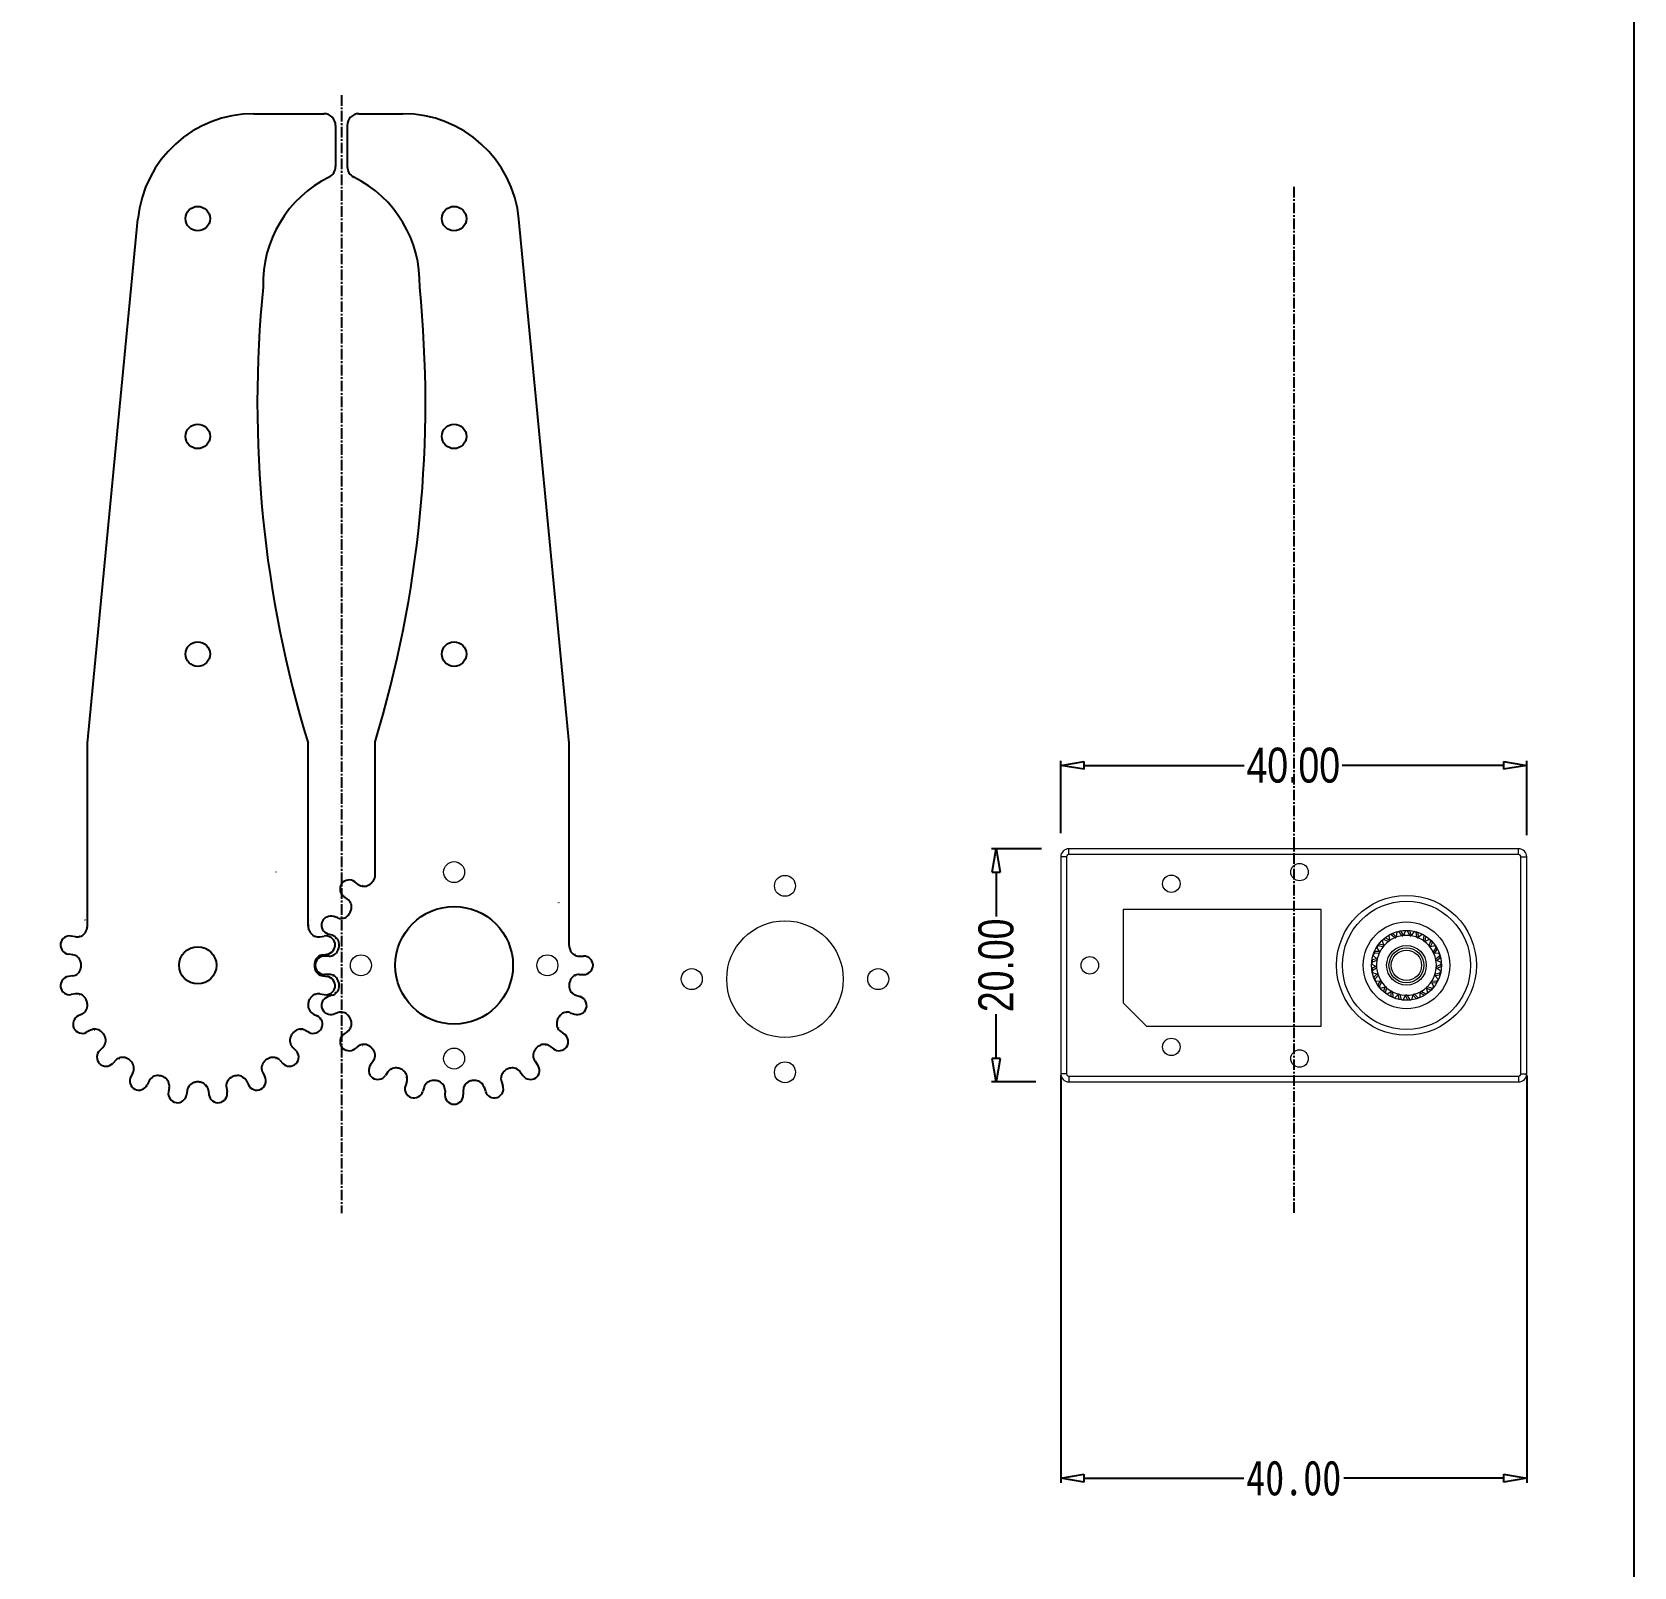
# Model space of a CAD drawing. Header units: inches. Extents: x -422 to 301, y 482 to 1125.
# Drawn here: x 22.7 to 160.1, y 729.5 to 861.2 of the extents above; entities that cross this region are included whole.
import ezdxf

# ---------------------------------------------------------------- set-up
doc = ezdxf.new("R2010")
doc.units = ezdxf.units.IN
doc.header["$LTSCALE"] = 1.21
doc.header["$MEASUREMENT"] = 0
doc.header["$PDMODE"] = 3
doc.header["$PDSIZE"] = 0.3125
doc.linetypes.add('CENTER2', pattern=[1.125, 0.75, -0.125, 0.125, -0.125])
doc.layers.get('0').update_dxf_attribs({"color": 5, "linetype": 'CONTINUOUS'})
doc.layers.get('Defpoints').update_dxf_attribs({"linetype": 'CONTINUOUS'})
doc.layers.add('剖面线层', color=2, linetype='CONTINUOUS', lineweight=25)
doc.styles.get("Standard").update_dxf_attribs({"font": 'txt', "width": 0.8})
doc.dimstyles.get("Standard").update_dxf_attribs({"dimtxt": 0.15625, "dimasz": 0.1875, "dimexe": 0.18, "dimexo": 0.0625, "dimgap": 0.09, "dimtad": 0, "dimtih": 1, "dimtoh": 1, "dimzin": 4, "dimdsep": 46, "dimtxsty": 'Standard', "dimblk": 'CLOSED', "dimblk1": 'CLOSED', "dimblk2": 'CLOSED', "dimcen": 0.09, "dimadec": 0, "dimazin": 0, "dimtp": 0.01, "dimtm": 0.01, "dimtfac": 1, "dimtofl": 0, "dimtmove": 0, "dimatfit": 3, "dimldrblk": 'CLOSED', "dimfxl": 1, "dimtolj": 1, "dimtzin": 4, "dimarcsym": 0})
picture_1 = doc.add_image_def('image1.jpg', size_in_pixel=(750, 1017))

# ---------------------------------------------------------------- blocks, each defined once
blk = doc.blocks.new('_ClosedBlank')
at = {"color": 0, "linetype": 'ByBlock', "lineweight": -2}
for p, q in [((-1, 0.167), (0, 0)), ((-1, 0.167), (-1, -0.167)), ((0, 0), (-1, -0.167))]:
    blk.add_line(p, q, dxfattribs=at)
blk = doc.blocks.new('*D32')
at = {"color": 0, "lineweight": -2, "transparency": 16777216}
for p, q in [((110.95, 792.46), (110.95, 798.68)), ((112.95, 798.29), (126.7, 798.29)), ((148.95, 798.29), (135.12, 798.29)), ((150.95, 792.29), (150.95, 798.68))]:
    blk.add_line(p, q, dxfattribs=at)
at = {"layer": 'Defpoints', "color": 0, "transparency": 16777216}
for p in [(150.95, 798.29), (110.95, 792.32), (150.95, 792.15)]:
    blk.add_point(p, dxfattribs=at)
at = {"color": 0, "lineweight": -2, "transparency": 16777216, "xscale": 2, "yscale": 2, "zscale": 2, "rotation": 180}
blk.add_blockref('_ClosedBlank', (110.95, 798.29), dxfattribs=at)
at = {"color": 0, "lineweight": -2, "transparency": 16777216, "xscale": 2, "yscale": 2, "zscale": 2}
blk.add_blockref('_ClosedBlank', (150.95, 798.29), dxfattribs=at)
at = {"color": 0, "lineweight": 0, "transparency": 16777216, "insert": (130.91, 798.29), "char_height": 3, "attachment_point": 5}
blk.add_mtext('\\A1;{\\fLiSu|b0|i0|c134|p49;40.00}', dxfattribs=at)
blk = doc.blocks.new('*D33')
at = {"color": 0, "lineweight": -2, "transparency": 16777216}
for p, q in [((109.3, 791.13), (105.01, 791.13)), ((105.41, 789.13), (105.41, 785.32)), ((105.41, 773.13), (105.41, 776.95)), ((108.82, 771.13), (105.01, 771.13))]:
    blk.add_line(p, q, dxfattribs=at)
at = {"layer": 'Defpoints', "color": 0, "transparency": 16777216}
for p in [(109.44, 791.13), (105.41, 771.13), (108.96, 771.13)]:
    blk.add_point(p, dxfattribs=at)
at = {"color": 0, "lineweight": -2, "transparency": 16777216, "xscale": 2, "yscale": 2, "zscale": 2}
for p, rotation in [((105.41, 791.13), 90), ((105.41, 771.13), 270)]:
    blk.add_blockref('_ClosedBlank', p, dxfattribs=dict(at, rotation=rotation))
at = {"color": 0, "lineweight": 0, "transparency": 16777216, "insert": (105.41, 781.13), "char_height": 3, "attachment_point": 5, "rotation": 90}
blk.add_mtext('\\A1;{\\fLiSu|b0|i0|c134|p49;20.00}', dxfattribs=at)
blk = doc.blocks.new('*U45')
at = {"color": 0, "linetype": 'CENTER2', "transparency": 16777216}
blk.add_line((0, 66.8), (0, -21.26), dxfattribs=at)
blk = doc.blocks.new('*D46')
at = {"color": 0, "lineweight": -2, "transparency": 16777216}
for p, q in [((110.95, 771.69), (110.95, 736.73)), ((150.95, 771.69), (150.95, 736.73)), ((112.95, 737.13), (126.66, 737.13)), ((148.95, 737.13), (135.24, 737.13))]:
    blk.add_line(p, q, dxfattribs=at)
at = {"layer": 'Defpoints', "color": 0, "transparency": 16777216}
for p in [(110.95, 771.83), (150.95, 771.83), (150.95, 737.13)]:
    blk.add_point(p, dxfattribs=at)
at = {"color": 0, "lineweight": -2, "transparency": 16777216, "xscale": 2, "yscale": 2, "zscale": 2, "rotation": 180}
blk.add_blockref('_ClosedBlank', (110.95, 737.13), dxfattribs=at)
at = {"color": 0, "lineweight": -2, "transparency": 16777216, "xscale": 2, "yscale": 2, "zscale": 2}
blk.add_blockref('_ClosedBlank', (150.95, 737.13), dxfattribs=at)
at = {"color": 0, "transparency": 16777216, "insert": (130.95, 737.13), "char_height": 3, "attachment_point": 5}
blk.add_mtext('\\A1;40.00', dxfattribs=at)
blk = doc.blocks.new('*U54')
at = {"color": 0, "linetype": 'CENTER2', "transparency": 16777216}
blk.add_line((0, 74.67), (0, -21.26), dxfattribs=at)

msp = doc.modelspace()

# ---------------------------------------------------------------- linework, layer by layer
for p, q in [((41.709, 854.205), (47.719, 854.205)), ((49.219, 854.205), (49.219, 854.205)), ((50.719, 854.205), (54.503, 854.205)), ((48.719, 853.205), (48.719, 849.671)), ((49.719, 853.205), (49.719, 849.671)), ((27.429, 800.205), (31.755, 845.163)), ((68.765, 800.205), (64.458, 845.159)), ((27.429, 784.574), (27.429, 800.205)), ((46.36, 784.518), (46.36, 800.205)), ((52.113, 788.868), (52.113, 800.322)), ((68.765, 782.831), (68.765, 800.205))]:
    msp.add_line(p, q)
at = {"color": 51, "lineweight": 0, "true_color": 0xf7f281}
for p, q in [((150.249, 791.132), (111.649, 791.132)), ((111.649, 790.632), (111.649, 791.132)), ((150.249, 790.632), (111.649, 790.632)), ((150.249, 790.632), (150.249, 791.132)), ((111.449, 790.432), (110.949, 790.432)), ((110.949, 790.432), (110.949, 771.832)), ((111.449, 790.432), (111.449, 771.832)), ((150.449, 771.832), (150.449, 790.432)), ((150.449, 790.432), (150.949, 790.432)), ((150.949, 771.832), (150.949, 790.432)), ((139.114, 783.689), (139.158, 783.268)), ((139.607, 783.515), (139.275, 783.778)), ((139.739, 783.591), (139.443, 783.857)), ((139.797, 783.985), (139.735, 783.566)), ((140.231, 783.693), (139.975, 784.03)), ((140.378, 783.734), (140.158, 784.065)), ((140.533, 784.101), (140.369, 783.71)), ((140.88, 783.71), (140.716, 784.101)), ((141.033, 783.714), (140.902, 784.089)), ((141.274, 784.03), (141.018, 783.693)), ((141.513, 783.566), (141.452, 783.985)), ((141.662, 783.531), (141.629, 783.927)), ((141.974, 783.778), (141.642, 783.515)), ((142.091, 783.268), (142.135, 783.689)), ((138.296, 782.319), (137.898, 782.31)), ((138.069, 782.645), (138.31, 782.298)), ((138.585, 782.73), (138.167, 782.8)), ((138.664, 782.861), (138.277, 782.951)), ((138.525, 783.233), (138.673, 782.837)), ((139.046, 783.187), (138.659, 783.359)), ((139.155, 783.294), (138.803, 783.478)), ((142.59, 783.359), (142.203, 783.187)), ((142.226, 783.197), (142.293, 783.589)), ((142.576, 782.837), (142.723, 783.233)), ((143.082, 782.8), (142.664, 782.73)), ((142.689, 782.734), (142.851, 783.097)), ((142.938, 782.298), (143.18, 782.645)), ((143.023, 782.17), (143.27, 782.482)), ((137.656, 781.227), (138.035, 781.039)), ((138.067, 781.549), (137.667, 781.41)), ((138.012, 781.05), (137.668, 780.851)), ((138.074, 781.702), (137.691, 781.595)), ((138.044, 780.9), (137.691, 780.666)), ((137.773, 781.962), (138.093, 781.686)), ((138.251, 782.172), (137.829, 782.137)), ((143.419, 782.137), (142.997, 782.172)), ((143.156, 781.686), (143.476, 781.962)), ((143.581, 781.41), (143.181, 781.549)), ((143.558, 780.666), (143.205, 780.9)), ((143.206, 781.541), (143.523, 781.782)), ((143.214, 781.039), (143.593, 781.227)), ((143.226, 780.886), (143.593, 781.04)), ((137.726, 780.486), (138.14, 780.398)), ((138.115, 780.403), (137.83, 780.125)), ((138.183, 780.266), (137.899, 779.951)), ((137.977, 779.785), (138.4, 779.803)), ((138.375, 779.802), (138.169, 779.462)), ((138.475, 779.686), (138.279, 779.311)), ((142.97, 779.311), (142.774, 779.686)), ((142.786, 779.663), (143.182, 779.622)), ((142.848, 779.803), (143.271, 779.785)), ((143.35, 779.951), (143.066, 780.266)), ((143.083, 780.247), (143.477, 780.305)), ((143.109, 780.398), (143.523, 780.486)), ((138.396, 779.169), (138.801, 779.292)), ((138.776, 779.284), (138.661, 778.903)), ((138.902, 779.197), (138.805, 778.785)), ((138.954, 778.677), (139.316, 778.896)), ((139.294, 778.883), (139.277, 778.485)), ((139.437, 778.829), (139.446, 778.406)), ((139.617, 778.338), (139.913, 778.641)), ((139.895, 778.623), (139.978, 778.233)), ((140.047, 778.606), (140.161, 778.199)), ((140.343, 778.176), (140.555, 778.542)), ((140.542, 778.52), (140.719, 778.164)), ((140.694, 778.542), (140.905, 778.176)), ((141.088, 778.199), (141.201, 778.606)), ((141.194, 778.582), (141.454, 778.281)), ((141.336, 778.641), (141.632, 778.338)), ((141.803, 778.406), (141.811, 778.829)), ((141.811, 778.804), (142.138, 778.577)), ((141.933, 778.896), (142.295, 778.677)), ((142.444, 778.785), (142.347, 779.197)), ((142.353, 779.172), (142.726, 779.033)), ((142.448, 779.292), (142.853, 779.169)), ((111.449, 771.832), (110.949, 771.832)), ((111.649, 771.632), (150.249, 771.632)), ((111.649, 771.632), (111.649, 771.132)), ((150.249, 771.632), (150.249, 771.132)), ((150.449, 771.832), (150.949, 771.832)), ((111.649, 771.132), (150.249, 771.132))]:
    msp.add_line(p, q, dxfattribs=at)
at = {"color": 3}
for p, q in [((50.667, 788.076), (50.366, 788.301)), ((49.748, 786.81), (49.44, 787.028)), ((48.924, 785.194), (48.568, 785.315)), ((26.411, 783.584), (26.041, 783.648)), ((47.376, 783.584), (47.747, 783.648)), ((48.441, 783.706), (48.081, 783.818)), ((26.167, 782.039), (25.794, 782.093)), ((47.621, 782.039), (47.993, 782.093)), ((48.157, 781.914), (47.781, 781.919)), ((69.631, 781.914), (70.007, 781.919)), ((26.167, 780.225), (25.794, 780.171)), ((47.621, 780.225), (47.993, 780.171)), ((48.157, 780.35), (47.781, 780.345)), ((69.631, 780.35), (70.007, 780.345)), ((26.411, 778.68), (26.041, 778.616)), ((47.376, 778.68), (47.747, 778.616)), ((48.441, 778.558), (48.081, 778.447)), ((69.347, 778.558), (69.706, 778.447)), ((26.972, 776.955), (26.635, 776.788)), ((46.816, 776.955), (47.153, 776.788)), ((48.924, 777.07), (48.568, 776.95)), ((68.864, 777.07), (69.22, 776.95)), ((27.682, 775.561), (27.349, 775.386)), ((46.105, 775.561), (46.439, 775.386)), ((49.748, 775.454), (49.44, 775.237)), ((68.04, 775.454), (68.347, 775.237)), ((28.749, 774.093), (28.479, 773.83)), ((45.039, 774.093), (45.309, 773.83)), ((50.667, 774.188), (50.366, 773.963)), ((67.12, 774.188), (67.422, 773.963)), ((29.855, 772.987), (29.592, 772.717)), ((43.933, 772.987), (44.196, 772.717)), ((51.95, 772.906), (51.725, 772.604)), ((65.838, 772.906), (66.063, 772.604)), ((31.322, 771.921), (31.147, 771.588)), ((42.465, 771.921), (42.64, 771.588)), ((53.216, 771.986), (52.998, 771.679)), ((64.572, 771.986), (64.789, 771.679)), ((32.716, 771.21), (32.55, 770.873)), ((34.442, 770.65), (34.378, 770.279)), ((35.987, 770.405), (35.933, 770.033)), ((37.801, 770.405), (37.855, 770.033)), ((39.346, 770.65), (39.41, 770.279)), ((41.071, 771.21), (41.238, 770.873)), ((54.832, 771.162), (54.711, 770.806)), ((56.32, 770.679), (56.208, 770.32)), ((58.112, 770.395), (58.107, 770.019)), ((59.676, 770.395), (59.681, 770.019)), ((61.468, 770.679), (61.58, 770.32)), ((62.956, 771.162), (63.077, 770.806))]:
    msp.add_line(p, q, dxfattribs=at)
at = {"color": 51, "linetype": 'Continuous', "lineweight": 0, "true_color": 0xf7f281}
for p, q in [((133.316, 785.91), (116.316, 785.91)), ((116.316, 785.91), (116.316, 777.91)), ((133.316, 775.91), (133.316, 785.91)), ((118.316, 775.91), (116.316, 777.91)), ((118.316, 775.91), (133.316, 775.91))]:
    msp.add_line(p, q, dxfattribs=at)
for centre, radius in [((36.894, 845.205), 1.05), ((58.894, 845.205), 1.05), ((36.894, 826.52), 1.05), ((58.894, 826.52), 1.05), ((36.894, 807.835), 1.05), ((58.894, 807.835), 1.05), ((58.894, 781.132), 5.05), ((36.894, 781.132), 1.6)]:
    msp.add_circle(centre, radius)
at = {"color": 7, "linetype": 'Continuous', "lineweight": 5}
for centre, radius in [((58.894, 789.132), 0.9), ((87.287, 787.953), 0.9), ((87.287, 779.953), 5), ((50.894, 781.132), 0.9), ((66.894, 781.132), 0.9), ((79.287, 779.953), 0.9), ((95.287, 779.953), 0.9), ((58.894, 773.132), 0.9), ((87.287, 771.953), 0.9)]:
    msp.add_circle(centre, radius, dxfattribs=at)
at = {"color": 51, "lineweight": 0, "true_color": 0xf7f281}
for centre, radius in [((131.449, 789.132), 0.75), ((120.449, 788.132), 0.75), ((140.624, 781.132), 6), ((140.624, 781.132), 5.5), ((140.624, 781.132), 3.719), ((140.624, 781.132), 3), ((140.624, 781.132), 1.7), ((140.624, 781.132), 1.5), ((140.624, 781.132), 1.3), ((113.449, 781.132), 0.75), ((120.449, 774.132), 0.75), ((131.449, 773.132), 0.75)]:
    msp.add_circle(centre, radius, dxfattribs=at)
for centre, radius, start, end in [((41.709, 844.205), 10, 90, 174.50455), ((47.719, 853.205), 1, 0, 90), ((50.719, 853.205), 1, 90, 180), ((54.503, 844.205), 10, 5.47371, 90), ((47.719, 849.671), 1, 296.41139, 0), ((50.719, 849.671), 1, 180, 243.58861), ((52.706, 839.63), 10.211, 116.41139, 181.66649), ((45.732, 839.63), 10.211, 358.33351, 63.58861), ((142.025, 829.401), 100.021, 174.30107, 196.97138), ((-43.588, 829.401), 100.021, 343.09821, 5.69893)]:
    msp.add_arc(centre, radius, start, end)
for centre, radius, start, end in [((111.649, 790.432), 0.7, 90, 180), ((111.649, 790.432), 0.2, 90, 180), ((150.249, 790.432), 0.7, 0, 90), ((150.249, 790.432), 0.2, 0, 90), ((140.624, 781.132), 2.57, 40.78516, 139.21484), ((140.624, 781.132), 2.97, 117.02872, 120.57128), ((140.624, 781.132), 2.97, 113.42872, 116.97128), ((140.624, 781.132), 2.97, 102.62872, 106.17128), ((140.624, 781.132), 2.97, 99.02872, 102.57128), ((140.295, 783.741), 0.08, 217.2, 337.2), ((140.624, 781.132), 2.97, 88.22872, 91.77128), ((140.624, 781.132), 2.97, 84.62872, 88.17128), ((140.954, 783.741), 0.08, 202.8, 322.8), ((140.624, 781.132), 2.97, 73.82872, 77.37128), ((140.624, 781.132), 2.97, 70.22872, 73.77128), ((140.624, 781.132), 2.97, 59.42872, 62.97128), ((140.624, 781.132), 2.97, 55.82872, 59.37128), ((140.624, 781.132), 2.97, 156.62872, 160.17128), ((140.624, 781.132), 2.57, 139.23488, 213.3557), ((140.624, 781.132), 2.97, 145.82872, 149.37128), ((140.624, 781.132), 2.97, 142.22872, 145.77128), ((138.245, 782.252), 0.08, 274.8, 34.8), ((140.624, 781.132), 2.57, 213.56618, 40.73724), ((140.624, 781.132), 2.97, 131.42872, 134.97128), ((138.598, 782.809), 0.08, 260.4, 20.4), ((140.624, 781.132), 2.97, 127.82872, 131.37128), ((139.079, 783.26), 0.08, 246, 6), ((139.656, 783.578), 0.08, 231.6, 351.6), ((141.593, 783.578), 0.08, 188.4, 308.4), ((142.17, 783.26), 0.08, 174, 294), ((142.651, 782.809), 0.08, 159.6, 279.6), ((140.624, 781.132), 2.97, 45.02872, 48.57128), ((140.624, 781.132), 2.97, 41.42872, 44.97128), ((143.004, 782.252), 0.08, 145.2, 265.2), ((140.624, 781.132), 2.97, 30.62872, 34.17128), ((140.624, 781.132), 2.97, 27.02872, 30.57128), ((140.624, 781.132), 2.97, 174.62872, 178.17128), ((140.624, 781.132), 2.97, 171.02872, 174.57128), ((140.624, 781.132), 2.97, 160.22872, 163.77128), ((138, 780.967), 0.08, 303.6, 63.6), ((138.041, 781.625), 0.08, 289.2, 49.2), ((143.208, 781.625), 0.08, 130.8, 250.8), ((143.249, 780.967), 0.08, 116.4, 236.4), ((140.624, 781.132), 2.97, 16.22872, 19.77128), ((140.624, 781.132), 2.97, 12.62872, 16.17128), ((140.624, 781.132), 2.97, 1.82872, 5.37128), ((140.624, 781.132), 2.97, 358.22872, 1.77128), ((140.624, 781.132), 2.97, 185.42872, 188.97128), ((140.624, 781.132), 2.97, 189.02872, 192.57128), ((140.624, 781.132), 2.97, 199.82872, 203.37128), ((140.624, 781.132), 2.97, 203.42872, 206.97128), ((138.123, 780.319), 0.08, 318, 78), ((138.404, 779.723), 0.08, 332.4, 92.4), ((142.845, 779.723), 0.08, 87.6, 207.6), ((143.126, 780.319), 0.08, 102, 222), ((140.624, 781.132), 2.97, 329.42872, 332.97128), ((140.624, 781.132), 2.97, 333.02872, 336.57128), ((140.624, 781.132), 2.97, 343.82872, 347.37128), ((140.624, 781.132), 2.97, 347.42872, 350.97128), ((140.624, 781.132), 2.97, 214.22872, 217.77128), ((140.624, 781.132), 2.97, 217.82872, 221.37128), ((140.624, 781.132), 2.97, 228.62872, 232.17128), ((138.824, 779.215), 0.08, 346.8, 106.8), ((140.624, 781.132), 2.97, 232.22872, 235.77128), ((140.624, 781.132), 2.97, 243.02872, 246.57128), ((139.357, 778.828), 0.08, 1.2, 121.2), ((140.624, 781.132), 2.97, 246.62872, 250.17128), ((139.97, 778.585), 0.08, 15.6, 135.6), ((140.624, 781.132), 2.97, 257.42872, 260.97128), ((140.624, 781.132), 2.97, 261.02872, 264.57128), ((140.624, 778.502), 0.08, 30, 150), ((140.624, 781.132), 2.97, 271.82872, 275.37128), ((140.624, 781.132), 2.97, 275.42872, 278.97128), ((141.278, 778.585), 0.08, 44.4, 164.4), ((140.624, 781.132), 2.97, 286.22872, 289.77128), ((140.624, 781.132), 2.97, 289.82872, 293.37128), ((141.891, 778.828), 0.08, 58.8, 178.8), ((140.624, 781.132), 2.97, 300.62872, 304.17128), ((140.624, 781.132), 2.97, 304.22872, 307.77128), ((142.425, 779.215), 0.08, 73.2, 193.2), ((140.624, 781.132), 2.97, 315.02872, 318.57128), ((140.624, 781.132), 2.97, 318.62872, 322.17128), ((111.649, 771.832), 0.7, 180, 270), ((111.649, 771.832), 0.2, 180, 270), ((150.249, 771.832), 0.2, 270, 0), ((150.249, 771.832), 0.7, 270, 0)]:
    msp.add_arc(centre, radius, start, end, dxfattribs=at)
at = {"color": 3}
for centre, start, end in [((50.705, 789.513), 299.83016, 310.48204), ((50.513, 789.321), 319.51796, 330.16984), ((48.516, 786.572), 317.83016, 328.48204), ((48.393, 786.33), 337.51796, 348.16984), ((25.793, 784.882), 326.83016, 337.48204), ((25.709, 784.624), 346.51796, 357.16984), ((48.079, 784.624), 182.83016, 193.48204), ((47.995, 784.882), 202.51796, 213.16984), ((47.343, 783.099), 335.83016, 346.48204), ((47.301, 782.831), 355.51796, 6.16984), ((70.487, 782.831), 180, 184.48204), ((70.445, 783.099), 193.51796, 204.16984), ((25.178, 780.997), 4.51796, 15.16984), ((25.178, 781.268), 344.83016, 355.48204), ((48.61, 780.997), 164.83016, 175.48204), ((48.61, 781.268), 184.51796, 195.16984), ((47.343, 779.165), 13.51796, 24.16984), ((47.301, 779.433), 353.83016, 4.48204), ((70.487, 779.433), 175.51796, 186.16984), ((70.445, 779.165), 155.83016, 166.48204), ((25.793, 777.383), 22.51796, 33.16984), ((47.995, 777.383), 146.83016, 157.48204), ((25.709, 777.641), 2.83016, 13.48204), ((48.079, 777.641), 166.51796, 177.16984), ((48.516, 775.692), 31.51796, 42.16984), ((69.272, 775.692), 137.83016, 148.48204), ((27.495, 774.136), 40.51796, 51.16984), ((46.293, 774.136), 128.83016, 139.48204), ((48.393, 775.934), 11.83016, 22.48204), ((69.395, 775.934), 157.51796, 168.16984), ((27.336, 774.355), 20.83016, 31.48204), ((46.452, 774.355), 148.51796, 159.16984), ((50.705, 772.752), 49.51796, 60.16984), ((50.513, 772.943), 29.83016, 40.48204), ((67.274, 772.943), 139.51796, 150.16984), ((67.083, 772.752), 119.83016, 130.48204), ((30.117, 771.574), 58.51796, 69.16984), ((29.898, 771.733), 38.83016, 49.48204), ((43.89, 771.733), 130.51796, 141.16984), ((43.671, 771.574), 110.83016, 121.48204), ((33.402, 769.948), 76.51796, 87.16984), ((33.144, 770.031), 56.83016, 67.48204), ((40.643, 770.031), 112.51796, 123.16984), ((40.385, 769.948), 92.83016, 103.48204), ((53.696, 770.631), 67.51796, 78.16984), ((53.454, 770.755), 47.83016, 58.48204), ((57.195, 769.539), 85.51796, 96.16984), ((56.927, 769.581), 65.83016, 76.48204), ((60.861, 769.581), 103.51796, 114.16984), ((60.593, 769.539), 83.83016, 94.48204), ((64.334, 770.755), 121.51796, 132.16984), ((64.092, 770.631), 101.83016, 112.48204), ((37.029, 769.416), 94.51796, 105.16984), ((36.758, 769.416), 74.83016, 85.48204)]:
    msp.add_arc(centre, 1.722, start, end, dxfattribs=at)
at = {"layer": '剖面线层', "color": 3}
for centre, radius, start, end in [((49.904, 787.684), 0.804, 145.17531, 234.72768), ((49.885, 787.657), 0.804, 53.27232, 142.82469), ((51.158, 788.734), 0.821, 233.27232, 300.88674), ((51.292, 788.868), 0.821, 329.11326, 0), ((49.274, 786.14), 0.821, 347.11326, 54.72768), ((48.31, 784.554), 0.804, 71.27232, 160.82469), ((49.188, 785.971), 0.821, 251.27232, 318.88674), ((25.905, 782.856), 0.804, 80.27232, 169.82469), ((26.55, 784.393), 0.821, 260.27232, 327.88674), ((26.609, 784.574), 0.821, 356.11326, 0), ((47.179, 784.574), 0.821, 176.11326, 183.88674), ((47.238, 784.393), 0.821, 212.11326, 279.72768), ((48.32, 784.585), 0.804, 163.17531, 252.72768), ((47.883, 782.856), 0.804, 10.17531, 99.72768), ((48.197, 782.923), 0.821, 5.11326, 72.72768), ((25.91, 782.889), 0.804, 172.17531, 261.72768), ((47.878, 782.889), 0.804, 278.27232, 7.82469), ((48.167, 782.735), 0.821, 269.27232, 336.88674), ((69.591, 782.923), 0.821, 173.45567, 174.88674), ((69.62, 782.735), 0.821, 203.11326, 270.72768), ((26.049, 781.227), 0.821, 14.11326, 81.72768), ((47.739, 781.227), 0.821, 98.27232, 165.88674), ((47.77, 781.116), 0.804, 89.27232, 178.82469), ((47.77, 781.149), 0.804, 181.17531, 270.72768), ((70.017, 781.116), 0.804, 1.17531, 90.72768), ((70.017, 781.149), 0.804, 269.27232, 358.82469), ((25.91, 779.376), 0.804, 98.27232, 187.82469), ((26.049, 781.037), 0.821, 278.27232, 345.88674), ((47.739, 781.037), 0.821, 194.11326, 261.72768), ((47.878, 779.376), 0.804, 352.17531, 81.72768), ((48.167, 779.529), 0.821, 23.11326, 90.72768), ((69.62, 779.529), 0.821, 89.27232, 156.88674), ((25.905, 779.408), 0.804, 190.17531, 279.72768), ((26.55, 777.871), 0.821, 32.11326, 99.72768), ((47.238, 777.871), 0.821, 80.27232, 147.88674), ((48.32, 777.679), 0.804, 107.27232, 196.82469), ((47.883, 779.408), 0.804, 260.27232, 349.82469), ((48.197, 779.342), 0.821, 287.27232, 354.88674), ((69.591, 779.342), 0.821, 185.11326, 252.72768), ((69.468, 777.679), 0.804, 343.17531, 72.72768), ((26.99, 776.068), 0.804, 116.27232, 205.82469), ((26.609, 777.691), 0.821, 296.27232, 3.88674), ((47.179, 777.691), 0.821, 176.11326, 243.72768), ((46.797, 776.068), 0.804, 334.17531, 63.72768), ((48.31, 777.711), 0.804, 199.17531, 288.72768), ((49.188, 776.293), 0.821, 41.11326, 108.72768), ((68.6, 776.293), 0.821, 71.27232, 138.88674), ((69.478, 777.711), 0.804, 251.27232, 340.82469), ((26.975, 776.097), 0.804, 208.17531, 297.72768), ((28.064, 774.834), 0.821, 50.11326, 117.72768), ((45.724, 774.834), 0.821, 62.27232, 129.88674), ((46.812, 776.097), 0.804, 242.27232, 331.82469), ((49.274, 776.124), 0.821, 305.27232, 12.88674), ((68.514, 776.124), 0.821, 167.11326, 234.72768), ((28.176, 774.681), 0.821, 314.27232, 21.88674), ((45.612, 774.681), 0.821, 158.11326, 225.72768), ((49.904, 774.581), 0.804, 125.27232, 214.82469), ((49.885, 774.607), 0.804, 217.17531, 306.72768), ((51.158, 773.531), 0.821, 59.11326, 126.72768), ((66.63, 773.531), 0.821, 53.27232, 120.88674), ((67.903, 774.607), 0.804, 233.27232, 322.82469), ((67.883, 774.581), 0.804, 325.17531, 54.72768), ((29.04, 773.255), 0.804, 134.27232, 223.82469), ((29.017, 773.278), 0.804, 226.17531, 315.72768), ((30.442, 772.414), 0.821, 68.11326, 135.72768), ((30.596, 772.302), 0.821, 332.27232, 39.88674), ((43.192, 772.302), 0.821, 140.11326, 207.72768), ((43.345, 772.414), 0.821, 44.27232, 111.88674), ((44.771, 773.278), 0.804, 224.27232, 313.82469), ((44.748, 773.255), 0.804, 316.17531, 45.72768), ((51.292, 773.396), 0.821, 323.27232, 30.88674), ((66.495, 773.396), 0.821, 149.11326, 216.72768), ((31.859, 771.214), 0.804, 152.27232, 241.82469), ((33.452, 770.847), 0.821, 86.11326, 153.72768), ((33.633, 770.788), 0.821, 350.27232, 57.88674), ((40.155, 770.788), 0.821, 122.11326, 189.72768), ((40.336, 770.847), 0.821, 26.27232, 93.88674), ((41.929, 771.214), 0.804, 298.17531, 27.72768), ((52.369, 772.123), 0.804, 143.27232, 232.82469), ((52.342, 772.143), 0.804, 235.17531, 324.72768), ((53.886, 771.512), 0.821, 77.11326, 144.72768), ((54.055, 771.426), 0.821, 341.27232, 48.88674), ((63.733, 771.426), 0.821, 131.11326, 198.72768), ((63.902, 771.512), 0.821, 35.27232, 102.88674), ((65.445, 772.143), 0.804, 215.27232, 304.82469), ((65.419, 772.123), 0.804, 307.17531, 36.72768), ((31.829, 771.229), 0.804, 244.17531, 333.72768), ((35.17, 770.143), 0.804, 170.27232, 259.82469), ((35.138, 770.148), 0.804, 262.17531, 351.72768), ((36.799, 770.287), 0.821, 104.11326, 171.72768), ((36.989, 770.287), 0.821, 8.27232, 75.88674), ((38.65, 770.148), 0.804, 188.27232, 277.82469), ((38.618, 770.143), 0.804, 280.17531, 9.72768), ((41.959, 771.229), 0.804, 206.27232, 295.82469), ((55.472, 770.548), 0.804, 161.27232, 250.82469), ((55.441, 770.558), 0.804, 253.17531, 342.72768), ((57.103, 770.435), 0.821, 95.11326, 162.72768), ((57.291, 770.406), 0.821, 359.27232, 66.88674), ((58.91, 770.009), 0.804, 179.27232, 268.82469), ((58.877, 770.009), 0.804, 271.17531, 0.72768), ((60.497, 770.406), 0.821, 113.11326, 180.72768), ((60.684, 770.435), 0.821, 17.27232, 84.88674), ((62.347, 770.558), 0.804, 197.27232, 286.82469), ((62.316, 770.548), 0.804, 289.17531, 18.72768)]:
    msp.add_arc(centre, radius, start, end, dxfattribs=at)
at = {"layer": '剖面线层', "color": 1, "linetype": 'Continuous', "lineweight": 25}
for points in [[(43.61, 789.13), (43.607, 789.129), (43.602, 789.128), (43.598, 789.127), (43.597, 789.127)], [(51.009, 787.981), (51.013, 787.981), (51.017, 787.98), (51.022, 787.98), (51.023, 787.98)], [(52.045, 789.017), (52.045, 789.013), (52.046, 789.009), (52.046, 789.004), (52.046, 789.003)], [(49.944, 786.515), (49.945, 786.511), (49.947, 786.507), (49.949, 786.503), (49.949, 786.502)], [(67.844, 786.515), (67.843, 786.511), (67.841, 786.507), (67.839, 786.503), (67.838, 786.502)], [(27.212, 785.048), (27.214, 785.045), (27.216, 785.041), (27.219, 785.038), (27.219, 785.037)], [(46.576, 785.048), (46.574, 785.045), (46.571, 785.041), (46.569, 785.038), (46.568, 785.037)], [(49.278, 785.209), (49.282, 785.21), (49.287, 785.211), (49.291, 785.212), (49.292, 785.212)], [(26.759, 783.655), (26.762, 783.656), (26.767, 783.658), (26.771, 783.66), (26.772, 783.66)], [(47.029, 783.655), (47.025, 783.656), (47.021, 783.658), (47.017, 783.66), (47.016, 783.66)], [(48.718, 783.486), (48.721, 783.483), (48.724, 783.479), (48.727, 783.476), (48.728, 783.475)], [(26.475, 781.865), (26.478, 781.862), (26.482, 781.86), (26.486, 781.857), (26.486, 781.856)], [(47.312, 781.865), (47.309, 781.862), (47.306, 781.86), (47.302, 781.857), (47.301, 781.856)], [(48.489, 782.038), (48.492, 782.04), (48.496, 782.043), (48.5, 782.045), (48.501, 782.045)], [(69.299, 782.038), (69.295, 782.04), (69.291, 782.043), (69.287, 782.045), (69.287, 782.045)], [(26.475, 780.4), (26.478, 780.402), (26.482, 780.405), (26.486, 780.408), (26.486, 780.408)], [(47.312, 780.4), (47.309, 780.402), (47.306, 780.405), (47.302, 780.408), (47.301, 780.408)], [(48.489, 780.226), (48.492, 780.224), (48.496, 780.222), (48.5, 780.219), (48.501, 780.219)], [(69.299, 780.226), (69.295, 780.224), (69.291, 780.222), (69.287, 780.219), (69.287, 780.219)], [(26.759, 778.61), (26.762, 778.608), (26.767, 778.606), (26.771, 778.605), (26.772, 778.605)], [(47.029, 778.61), (47.025, 778.608), (47.021, 778.606), (47.017, 778.605), (47.016, 778.605)], [(48.718, 778.779), (48.721, 778.782), (48.724, 778.785), (48.727, 778.789), (48.728, 778.789)], [(69.069, 778.779), (69.067, 778.782), (69.064, 778.785), (69.061, 778.789), (69.06, 778.789)], [(27.212, 777.216), (27.214, 777.219), (27.216, 777.223), (27.219, 777.227), (27.219, 777.228)], [(46.576, 777.216), (46.574, 777.219), (46.571, 777.223), (46.569, 777.227), (46.568, 777.228)], [(49.278, 777.055), (49.282, 777.054), (49.287, 777.053), (49.291, 777.052), (49.292, 777.052)], [(68.509, 777.055), (68.506, 777.054), (68.501, 777.053), (68.497, 777.052), (68.496, 777.052)], [(28.035, 775.601), (28.038, 775.601), (28.043, 775.601), (28.048, 775.6), (28.049, 775.6)], [(45.753, 775.601), (45.749, 775.601), (45.745, 775.601), (45.74, 775.6), (45.739, 775.6)], [(49.944, 775.75), (49.945, 775.753), (49.947, 775.757), (49.949, 775.761), (49.949, 775.762)], [(67.844, 775.75), (67.843, 775.753), (67.841, 775.757), (67.839, 775.761), (67.838, 775.762)], [(28.896, 774.416), (28.897, 774.419), (28.898, 774.424), (28.899, 774.428), (28.899, 774.429)], [(44.892, 774.416), (44.891, 774.419), (44.89, 774.424), (44.889, 774.428), (44.888, 774.429)], [(51.009, 774.283), (51.013, 774.284), (51.017, 774.284), (51.022, 774.285), (51.023, 774.285)], [(66.779, 774.283), (66.775, 774.284), (66.771, 774.284), (66.766, 774.285), (66.765, 774.285)], [(30.177, 773.134), (30.181, 773.135), (30.185, 773.136), (30.19, 773.138), (30.191, 773.138)], [(43.61, 773.134), (43.607, 773.135), (43.602, 773.136), (43.598, 773.138), (43.597, 773.138)], [(52.045, 773.247), (52.045, 773.251), (52.046, 773.256), (52.046, 773.26), (52.046, 773.261)], [(65.743, 773.247), (65.742, 773.251), (65.742, 773.256), (65.741, 773.26), (65.741, 773.261)], [(31.363, 772.273), (31.363, 772.277), (31.362, 772.281), (31.362, 772.286), (31.362, 772.287)], [(32.978, 771.45), (32.981, 771.452), (32.985, 771.455), (32.989, 771.457), (32.989, 771.458)], [(40.81, 771.45), (40.807, 771.452), (40.803, 771.455), (40.799, 771.457), (40.798, 771.458)], [(42.425, 772.273), (42.425, 772.277), (42.425, 772.281), (42.426, 772.286), (42.426, 772.287)], [(53.511, 772.182), (53.515, 772.183), (53.519, 772.185), (53.523, 772.187), (53.524, 772.188)], [(54.817, 771.517), (54.816, 771.52), (54.815, 771.525), (54.814, 771.529), (54.814, 771.53)], [(62.971, 771.517), (62.972, 771.52), (62.973, 771.525), (62.974, 771.529), (62.974, 771.53)], [(64.277, 772.182), (64.273, 772.183), (64.269, 772.185), (64.265, 772.187), (64.264, 772.188)], [(34.371, 770.997), (34.37, 771.001), (34.368, 771.005), (34.367, 771.009), (34.366, 771.01)], [(36.161, 770.714), (36.164, 770.717), (36.167, 770.72), (36.169, 770.724), (36.17, 770.725)], [(37.627, 770.714), (37.624, 770.717), (37.621, 770.72), (37.618, 770.724), (37.618, 770.725)], [(39.417, 770.997), (39.418, 771.001), (39.42, 771.005), (39.421, 771.009), (39.422, 771.01)], [(56.54, 770.957), (56.543, 770.959), (56.547, 770.962), (56.55, 770.965), (56.551, 770.966)], [(57.988, 770.727), (57.986, 770.731), (57.983, 770.735), (57.981, 770.739), (57.981, 770.74)], [(59.8, 770.727), (59.802, 770.731), (59.804, 770.735), (59.807, 770.739), (59.807, 770.74)], [(61.247, 770.957), (61.245, 770.959), (61.241, 770.962), (61.238, 770.965), (61.237, 770.966)]]:
    msp.add_open_spline(points, degree=3, knots=[0, 0, 0, 0, 0.8003145, 1, 1, 1, 1], dxfattribs=at)

# ---------------------------------------------------------------- block references
at = {"linetype": 'CENTER2'}
for name, p in [('*U54', (49.219, 781.132)), ('*U45', (130.949, 781.132))]:
    msp.add_blockref(name, p, dxfattribs=at)

# ---------------------------------------------------------------- dimensions: what is measured, and where the dimension line sits
at = {"color": 51, "lineweight": 0, "true_color": 0xf7f281}
dim = msp.add_linear_dim(base=(150.949, 798.285), p1=(110.949, 792.322), p2=(150.949, 792.152), text='{\\fLiSu|b0|i0|c134|p49;<>}', dimstyle='Standard', override={"dimtxt": 3, "dimasz": 2, "dimexe": 0.396, "dimexo": 0.1375, "dimtih": 0, "dimtoh": 0, "dimzin": 0, "dimblk": 'ClosedBlank', "dimcen": 0.198, "dimtp": 0, "dimtm": 0, "dimldrblk": 'ClosedBlank', "dimtzin": 0}, dxfattribs=at)
dim.commit()
dim.dimension.update_dxf_attribs({"geometry": '*D32', "text_midpoint": (130.912, 798.285), "dimtype": 160})
dim = msp.add_linear_dim(base=(105.409, 771.132), p1=(109.437, 791.132), p2=(108.96, 771.132), angle=90, text='{\\fLiSu|b0|i0|c134|p49;<>}', dimstyle='Standard', override={"dimtxt": 3, "dimasz": 2, "dimexe": 0.396, "dimexo": 0.1375, "dimtih": 0, "dimtoh": 0, "dimzin": 0, "dimblk": 'ClosedBlank', "dimcen": 0.198, "dimtp": 0, "dimtm": 0, "dimldrblk": 'ClosedBlank', "dimtzin": 0}, dxfattribs=at)
dim.commit()
dim.dimension.update_dxf_attribs({"geometry": '*D33', "text_midpoint": (105.409, 781.132), "dimtype": 160})
dim = msp.add_linear_dim(base=(150.949, 737.13), p1=(110.949, 771.832), p2=(150.949, 771.832), angle=0, dimstyle='Standard', override={"dimtxt": 3, "dimasz": 2, "dimexe": 0.396, "dimexo": 0.1375, "dimtih": 0, "dimtoh": 0, "dimzin": 0, "dimblk": 'ClosedBlank', "dimcen": 0.198, "dimtp": 0, "dimtm": 0, "dimldrblk": 'ClosedBlank', "dimtzin": 0})
dim.commit()
dim.dimension.update_dxf_attribs({"geometry": '*D46', "text_midpoint": (130.949, 737.13)})

# ---------------------------------------------------------------- pictures from other files: only their frames are drawn
image = msp.add_image(picture_1, insert=(-161.341, 597.803), size_in_units=(321.489, 435.939))
image.dxf.flags = 14

doc.saveas('drawing.dxf')
